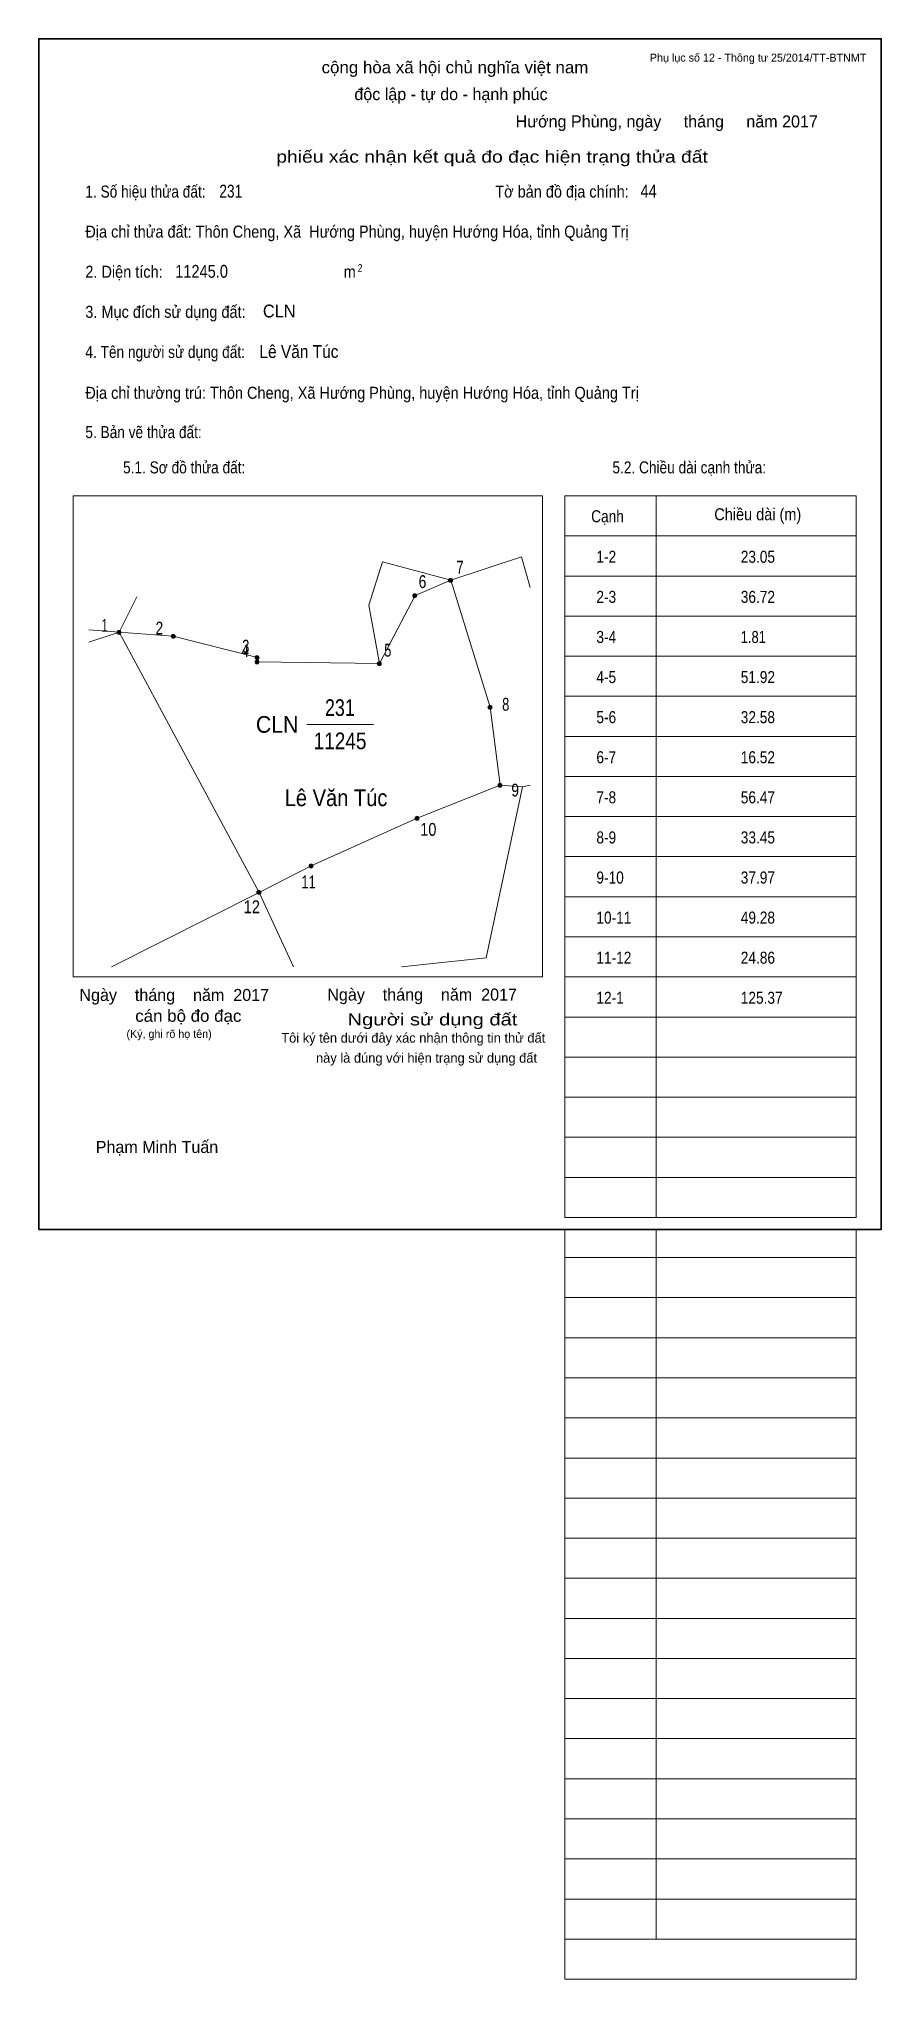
# Model space of a CAD drawing. Header units: centimetres. Extents: x 0 to 21, y -18.7 to 29.7.
import ezdxf
from ezdxf.enums import TextEntityAlignment as Align

# ---------------------------------------------------------------- set-up
doc = ezdxf.new("R2010")
doc.units = ezdxf.units.CM
doc.header["$LTSCALE"] = 0.12
doc.layers.add('30', color=7, linetype='Continuous')
doc.layers.add('34', color=7, linetype='Continuous')
for name, color, linetype, lineweight in [('32', 7, 'Continuous', 13), ('33', 7, 'Continuous', 13), ('6', 7, 'Continuous', 13), ('63', 7, 'Continuous', 13)]:
    doc.layers.add(name, color=color, linetype=linetype, lineweight=lineweight)

msp = doc.modelspace()

# ---------------------------------------------------------------- hatches: boundary and pattern name
at = {"layer": '32'}
for points in [[(10.3129, 16.1941, 1), (10.2129, 16.1941, 1)], [(9.4211, 15.8117, 1), (9.3211, 15.8117, 1)], [(2.05, 14.8947, 1), (1.95, 14.8947, 1)], [(3.3999, 14.7931, 1), (3.2999, 14.7931, 1)], [(5.4871, 14.1592, 1), (5.3871, 14.1592, 1)], [(5.4918, 14.2656, 1), (5.3918, 14.2656, 1)], [(8.5365, 14.1146, 1), (8.4365, 14.1146, 1)], [(11.2951, 13.0255, 1), (11.1951, 13.0255, 1)], [(11.55, 11.077, 1), (11.45, 11.077, 1)], [(9.4758, 10.2575, 1), (9.3758, 10.2575, 1)], [(6.837, 9.0668, 1), (6.737, 9.0668, 1)], [(5.5347, 8.4065, 1), (5.4347, 8.4065, 1)]]:
    msp.add_hatch(color=256, dxfattribs=at).paths.add_polyline_path(points)

# ---------------------------------------------------------------- linework, layer by layer
for centre in [(10.2629, 16.1941), (9.3711, 15.8117), (2, 14.8947), (3.3499, 14.7931), (5.4371, 14.1592), (5.4418, 14.2656), (8.4865, 14.1146), (11.2451, 13.0255), (11.5, 11.077), (9.4258, 10.2575), (6.787, 9.0668), (5.4847, 8.4065)]:
    msp.add_circle(centre, 0.05, dxfattribs=at)
at = {"layer": '33'}
msp.add_line((6.68, 12.6), (8.34, 12.6), dxfattribs=at)
at = {"layer": '6'}
for p, q in [((2, 14.9), (2.44, 15.78)), ((8.23, 15.57), (8.49, 14.12)), ((1.25, 14.96), (2, 14.9)), ((2, 14.9), (1.25, 14.65)), ((2, 14.9), (5.49, 8.41)), ((8.49, 14.12), (5.44, 14.16)), ((11.5, 11.08), (12.06, 11.04)), ((12.25, 11.08), (12.06, 11.04)), ((5.49, 8.41), (1.81, 6.55)), ((6.35, 6.55), (5.49, 8.41))]:
    msp.add_line(p, q, dxfattribs=at)
for points in [[(8.23, 15.57), (8.57, 16.65), (10.27, 16.2)], [(10.27, 16.2), (12.03, 16.78), (12.25, 16.01)], [(10.27, 16.2), (9.38, 15.81), (8.49, 14.12)], [(11.5, 11.08), (11.25, 13.03), (10.27, 16.2)], [(2, 14.9), (3.35, 14.8), (5.45, 14.27), (5.44, 14.16)], [(5.49, 8.41), (6.79, 9.07), (9.43, 10.26), (11.5, 11.08)], [(12.06, 11.04), (11.15, 6.78), (9.04, 6.55)]]:
    msp.add_lwpolyline(points, dxfattribs=at)
at = {"layer": '63'}
for p, q in [((0.86, 18.3), (12.56, 18.3)), ((0.86, 6.3), (0.86, 18.3)), ((12.56, 6.3), (12.56, 18.3)), ((13.11, 18.3), (20.38, 18.3)), ((13.11, 0.3), (13.11, 18.3)), ((15.39, 0.3), (15.39, 18.3)), ((20.38, 0.3), (20.38, 18.3)), ((13.11, 17.3), (20.38, 17.3)), ((13.11, 16.3), (20.38, 16.3)), ((13.11, 15.3), (20.38, 15.3)), ((13.11, 14.3), (20.38, 14.3)), ((13.11, 13.3), (20.38, 13.3)), ((13.11, 12.3), (20.38, 12.3)), ((13.11, 11.3), (20.38, 11.3)), ((13.11, 10.3), (20.38, 10.3)), ((13.11, 9.3), (20.38, 9.3)), ((13.11, 8.3), (20.38, 8.3)), ((13.11, 7.3), (20.38, 7.3)), ((0.86, 6.3), (12.56, 6.3)), ((13.11, 6.3), (20.38, 6.3)), ((13.11, 5.3), (20.38, 5.3)), ((13.11, 4.3), (20.38, 4.3)), ((13.11, 3.3), (20.38, 3.3)), ((13.11, 2.3), (20.38, 2.3)), ((13.11, 1.3), (20.38, 1.3)), ((13.11, 0.3), (20.38, 0.3)), ((13.11, -18.7), (13.11, 0)), ((15.39, -17.7), (15.39, 0)), ((20.38, -18.7), (20.38, 0)), ((13.11, -0.7), (20.38, -0.7)), ((13.11, -0.7), (20.38, -0.7)), ((13.11, -1.7), (20.38, -1.7)), ((13.11, -2.7), (20.38, -2.7)), ((13.11, -3.7), (20.38, -3.7)), ((13.11, -4.7), (20.38, -4.7)), ((13.11, -5.7), (20.38, -5.7)), ((13.11, -6.7), (20.38, -6.7)), ((13.11, -7.7), (20.38, -7.7)), ((13.11, -8.7), (20.38, -8.7)), ((13.11, -9.7), (20.38, -9.7)), ((13.11, -10.7), (20.38, -10.7)), ((13.11, -11.7), (20.38, -11.7)), ((13.11, -12.7), (20.38, -12.7)), ((13.11, -13.7), (20.38, -13.7)), ((13.11, -14.7), (20.38, -14.7)), ((13.11, -15.7), (20.38, -15.7)), ((13.11, -16.7), (20.38, -16.7)), ((13.11, -17.7), (20.38, -17.7)), ((13.11, -18.7), (20.38, -18.7))]:
    msp.add_line(p, q, dxfattribs=at)
at = {"layer": '63', "lineweight": 35}
msp.add_lwpolyline([(0, 0), (0, 29.7), (21, 29.7), (21, 0)], close=True, dxfattribs=at)

# ---------------------------------------------------------------- texts
at = {"layer": '30'}
for s, width, p in [('1-2', 0.85, (13.9, 16.63)), ('23.05', 0.85, (17.5, 16.63)), ('2-3', 0.85, (13.9, 15.63)), ('36.72', 0.85, (17.5, 15.63)), ('3-4', 0.85, (13.9, 14.63)), ('1.81', 0.8, (17.5, 14.63)), ('4-5', 0.85, (13.9, 13.63)), ('51.92', 0.85, (17.5, 13.63)), ('5-6', 0.85, (13.9, 12.63)), ('32.58', 0.85, (17.5, 12.63)), ('6-7', 0.85, (13.9, 11.63)), ('16.52', 0.85, (17.5, 11.63)), ('7-8', 0.85, (13.9, 10.63)), ('56.47', 0.85, (17.5, 10.63)), ('8-9', 0.85, (13.9, 9.63)), ('33.45', 0.85, (17.5, 9.63)), ('9-10', 0.85, (13.9, 8.63)), ('37.97', 0.85, (17.5, 8.63)), ('10-11', 0.85, (13.9, 7.63)), ('49.28', 0.85, (17.5, 7.63)), ('11-12', 0.85, (13.9, 6.63)), ('24.86', 0.85, (17.5, 6.63)), ('12-1', 0.85, (13.9, 5.63)), ('125.37', 0.85, (17.5, 5.63))]:
    msp.add_text(s, height=0.3, dxfattribs=dict(at, width=width)).set_placement(p)
at = {"layer": '32'}
for s, width, p in [('7', 0.75, (10.5, 16.36)), ('6', 0.8, (9.565, 16)), ('1', 0.65, (1.64, 14.91)), ('2', 0.8, (3.005, 14.84)), ('4', 0.8, (5.145, 14.28)), ('3', 0.75, (5.16, 14.39)), ('5', 0.75, (8.7, 14.29)), ('8', 0.75, (11.64, 12.94)), ('9', 0.8, (11.875, 10.8)), ('10', 0.85, (9.71, 9.82)), ('11', 0.75, (6.725, 8.51)), ('12', 0.85, (5.31, 7.89))]:
    msp.add_text(s, height=0.32, dxfattribs=dict(at, width=width)).set_placement(p, align=Align.CENTER)
at = {"layer": '33', "width": 0.95}
for height, p in [(0.32, (6.4, 22.75)), (0.4159, (6.47, 12.39))]:
    msp.add_text('CLN', height=height, dxfattribs=at).set_placement(p, align=Align.RIGHT)
at = {"layer": '33'}
for s, width, p in [('231', 0.8, (7.505, 12.81)), ('11245', 0.85, (7.51, 11.98))]:
    msp.add_text(s, height=0.4159, dxfattribs=dict(at, width=width)).set_placement(p, align=Align.CENTER)
at = {"layer": '34'}
for s, height, width, p in [('231', 0.32, 0.8, (4.5, 25.74)), ('44', 0.32, 0.85, (15, 25.74)), ('11245.0', 0.32, 0.85, (3.4, 23.74)), ('Lê Văn Túc', 0.32, 0.9, (5.5, 21.74)), ('Lê Văn Túc', 0.4159, 0.9, (6.13, 10.56))]:
    msp.add_text(s, height=height, dxfattribs=dict(at, width=width)).set_placement(p)
at = {"layer": '63', "width": 1.05}
msp.add_text('cộng hòa xã hội chủ nghĩa việt nam', height=0.3, dxfattribs=at).set_placement((10.375, 28.84), align=Align.CENTER)
at = {"layer": '63'}
for s, height, p in [('Phụ lục số 12 - Thông tư 25/2014/TT-BTNMT', 0.2, (20.63, 29.13)), ('Ngày    tháng    năm  2017', 0.3, (5.74, 5.7)), ('Ngày    tháng    năm  2017', 0.3, (11.92, 5.71)), ('(Ký, ghi rõ họ tên)', 0.2, (4.31, 4.78))]:
    msp.add_text(s, height=height, dxfattribs=at).set_placement(p, align=Align.RIGHT)
for s, height, p in [('độc lập - tự do - hạnh phúc', 0.3, (10.275, 28.17)), ('Hướng Phùng, ngày     tháng     năm 2017', 0.3, (15.655, 27.49)), ('Tôi ký tên dưới đây xác nhận thông tin thử đất', 0.24, (9.335, 4.66)), ('này là đúng với hiện trạng sử dụng đất', 0.24, (9.665, 4.16)), ('Phạm Minh Tuấn', 0.3, (2.945, 1.91))]:
    msp.add_text(s, height=height, dxfattribs=at).set_placement(p, align=Align.CENTER)
for s, width, p in [('phiếu xác nhận kết quả đo đạc hiện trạng thửa đất', 1.2, (16.68, 26.61)), ('cán bộ đo đạc', 1.05, (5.05, 5.18)), ('Người sử dụng đất', 1.25, (11.93, 5.09))]:
    msp.add_text(s, height=0.3, dxfattribs=dict(at, width=width)).set_placement(p, align=Align.RIGHT)
for s, height, width, p in [('1. Số hiệu thửa đất:', 0.3, 0.85, (1.16, 25.74)), ('Tờ bản đồ địa chính:', 0.3, 0.9, (11.38, 25.74)), ('Địa chỉ thửa đất: Thôn Cheng, Xã  Hướng Phùng, huyện Hướng Hóa, tỉnh Quảng Trị', 0.3, 0.9, (1.16, 24.74)), ('2. Diện tích:', 0.3, 0.9, (1.16, 23.74)), ('m', 0.3, 0.9, (7.6, 23.74)), ('2', 0.2, 0.8, (7.95, 23.88)), ('3. Mục đích sử dụng đất:', 0.3, 0.9, (1.16, 22.74)), ('4. Tên người sử dụng đất:', 0.3, 0.85, (1.16, 21.74)), ('Địa chỉ thường trú: Thôn Cheng, Xã Hướng Phùng, huyện Hướng Hóa, tỉnh Quảng Trị', 0.3, 0.9, (1.16, 20.72)), ('5. Bản vẽ thửa đất:', 0.3, 0.85, (1.16, 19.74)), ('5.1. Sơ đồ thửa đất:', 0.3, 0.85, (2.1, 18.86)), ('5.2. Chiều dài cạnh thửa:', 0.3, 0.85, (14.3, 18.86)), ('Cạnh', 0.3, 0.85, (13.77, 17.64)), ('Chiều dài (m)', 0.3, 0.9, (16.84, 17.69))]:
    msp.add_text(s, height=height, dxfattribs=dict(at, width=width)).set_placement(p)

doc.saveas('drawing.dxf')
